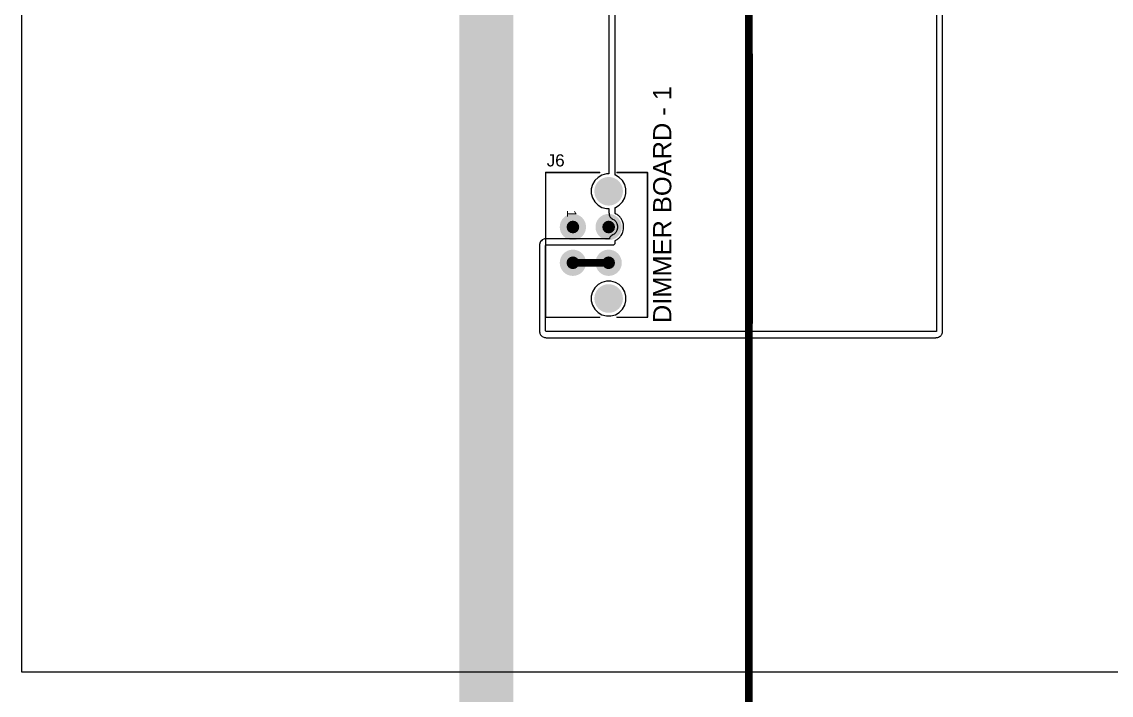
# Model space of a CAD drawing. Header units: millimetres. Extents: x -9 to 259, y -9 to 194.
# Drawn here: x -9.3 to 82.1, y 60.3 to 116.8 of the extents above; entities that cross this region are included whole.
import ezdxf

# ---------------------------------------------------------------- set-up
doc = ezdxf.new("R2010")
doc.units = ezdxf.units.MM
for name, color, linetype in [('BottomLayer', 5, 'Continuous'), ('BottomSolder', 6, 'Continuous'), ('PadHoleLayer', 156, 'Continuous'), ('TopLayer', 1, 'Continuous'), ('TopOverlay', 2, 'Continuous'), ('TopSolder', 216, 'Continuous')]:
    doc.layers.add(name, color=color, linetype=linetype)
doc.styles.add('Arial', font='', dxfattribs={"height": 0.2})
doc.styles.get('Arial').set_extended_font_data('Arial')

# ---------------------------------------------------------------- blocks, each defined once
blk = doc.blocks.new('0447690401_29')
at = {"layer": 'BottomLayer'}
h = blk.add_hatch(color=5, dxfattribs=at)
edge = h.paths.add_edge_path()
edge.add_arc((-1.499, 1.499), 1, 0, 360)
h = blk.add_hatch(color=5, dxfattribs=at)
edge = h.paths.add_edge_path()
edge.add_arc((1.499, 1.499), 1, 0, 360)
h = blk.add_hatch(color=5, dxfattribs=at)
edge = h.paths.add_edge_path()
edge.add_arc((-1.499, -1.499), 1, 0, 360)
h = blk.add_hatch(color=5, dxfattribs=at)
edge = h.paths.add_edge_path()
edge.add_arc((1.499, -1.499), 1, 0, 360)
at = {"layer": 'BottomSolder'}
h = blk.add_hatch(color=6, dxfattribs=at)
edge = h.paths.add_edge_path()
edge.add_arc((-1.499, 1.499), 1.102, 0, 360)
h = blk.add_hatch(color=6, dxfattribs=at)
edge = h.paths.add_edge_path()
edge.add_arc((1.499, 1.499), 1.102, 0, 360)
h = blk.add_hatch(color=6, dxfattribs=at)
edge = h.paths.add_edge_path()
edge.add_arc((-1.499, -1.499), 1.102, 0, 360)
h = blk.add_hatch(color=6, dxfattribs=at)
edge = h.paths.add_edge_path()
edge.add_arc((1.499, -1.499), 1.102, 0, 360)
at = {"layer": 'PadHoleLayer'}
h = blk.add_hatch(color=156, dxfattribs=at)
edge = h.paths.add_edge_path()
edge.add_arc((-4.496, 1.499), 1.2, 0, 360)
h = blk.add_hatch(color=156, dxfattribs=at)
edge = h.paths.add_edge_path()
edge.add_arc((-1.499, 1.499), 0.533, 0, 360)
h = blk.add_hatch(color=156, dxfattribs=at)
edge = h.paths.add_edge_path()
edge.add_arc((1.499, 1.499), 0.533, 0, 360)
h = blk.add_hatch(color=156, dxfattribs=at)
edge = h.paths.add_edge_path()
edge.add_arc((4.496, 1.499), 1.2, 0, 360)
h = blk.add_hatch(color=156, dxfattribs=at)
edge = h.paths.add_edge_path()
edge.add_arc((-1.499, -1.499), 0.533, 0, 360)
h = blk.add_hatch(color=156, dxfattribs=at)
edge = h.paths.add_edge_path()
edge.add_arc((1.499, -1.499), 0.533, 0, 360)
at = {"layer": 'TopLayer'}
h = blk.add_hatch(color=1, dxfattribs=at)
edge = h.paths.add_edge_path()
edge.add_arc((-1.499, 1.499), 1, 0, 360)
h = blk.add_hatch(color=1, dxfattribs=at)
edge = h.paths.add_edge_path()
edge.add_arc((1.499, 1.499), 1, 0, 360)
h = blk.add_hatch(color=1, dxfattribs=at)
edge = h.paths.add_edge_path()
edge.add_arc((-1.499, -1.499), 1, 0, 360)
h = blk.add_hatch(color=1, dxfattribs=at)
edge = h.paths.add_edge_path()
edge.add_arc((1.499, -1.499), 1, 0, 360)
at = {"layer": 'TopSolder'}
h = blk.add_hatch(color=216, dxfattribs=at)
edge = h.paths.add_edge_path()
edge.add_arc((-1.499, 1.499), 1.102, 0, 360)
h = blk.add_hatch(color=216, dxfattribs=at)
edge = h.paths.add_edge_path()
edge.add_arc((1.499, 1.499), 1.102, 0, 360)
h = blk.add_hatch(color=216, dxfattribs=at)
edge = h.paths.add_edge_path()
edge.add_arc((-1.499, -1.499), 1.102, 0, 360)
h = blk.add_hatch(color=216, dxfattribs=at)
edge = h.paths.add_edge_path()
edge.add_arc((1.499, -1.499), 1.102, 0, 360)
at = {"layer": 'TopOverlay', "const_width": 0.127}
for points in [[(-6.071, 2.205), (-6.071, 4.75)], [(6.071, 4.75), (-6.071, 4.75)], [(6.071, 2.205), (6.071, 4.75)], [(-6.071, -3.785), (-6.071, 0.742)], [(6.071, -3.785), (6.071, 0.742)], [(6.071, -3.785), (-6.071, -3.785)]]:
    blk.add_lwpolyline(points, dxfattribs=at)
at = {"layer": 'TopOverlay', "const_width": 0.0635}
for points in [[(-6.102, 4.75, 1), (-6.039, 4.75, 1)], [(-6.102, 4.75, 1), (-6.039, 4.75, 1)], [(6.039, 4.75, 1), (6.102, 4.75, 1)], [(6.039, 4.75, 1), (6.102, 4.75, 1)], [(-6.102, 2.205, 1), (-6.039, 2.205, 1)], [(6.039, 2.205, 1), (6.102, 2.205, 1)], [(-6.102, 0.742, 1), (-6.039, 0.742, 1)], [(6.039, 0.742, 1), (6.102, 0.742, 1)], [(-6.102, -3.785, 1), (-6.039, -3.785, 1)], [(-6.102, -3.785, 1), (-6.039, -3.785, 1)], [(6.039, -3.785, 1), (6.102, -3.785, 1)], [(6.039, -3.785, 1), (6.102, -3.785, 1)]]:
    blk.add_lwpolyline(points, format="xyb", close=True, dxfattribs=at)
at = {"layer": 'TopOverlay'}
blk.add_text('1', height=0.8, dxfattribs=at).set_placement((-2.921, -2.007))

msp = doc.modelspace()

# ---------------------------------------------------------------- hatches: boundary and pattern name
at = {"layer": 'TopLayer'}
msp.add_hatch(color=1, dxfattribs=at).paths.add_polyline_path([(27.407, 125.857), (27.407, 27.788), (31.95, 27.788), (31.95, 125.857)])

# ---------------------------------------------------------------- linework, layer by layer
at = {"layer": 'BottomLayer'}
for p, q in [((-9.271, 62.236), (-9.271, 193.777)), ((40.475, 103.924), (40.475, 183.21)), ((67.412, 183.159), (67.412, 90.843)), ((67.93, 90.843), (67.93, 183.159)), ((39.957, 177.128), (39.957, 104.019)), ((38.765, 103.458), (38.574, 103.126)), ((39.036, 103.729), (38.765, 103.458)), ((39.368, 103.92), (39.036, 103.729)), ((39.737, 104.019), (39.368, 103.92)), ((39.957, 104.019), (39.737, 104.019)), ((40.49, 103.92), (40.475, 103.924)), ((40.822, 103.729), (40.49, 103.92)), ((41.092, 103.458), (40.822, 103.729)), ((41.284, 103.126), (41.092, 103.458)), ((38.574, 103.126), (38.475, 102.757)), ((38.475, 102.757), (38.475, 102.374)), ((38.475, 102.374), (38.574, 102.004)), ((41.383, 102.757), (41.284, 103.126)), ((41.284, 102.004), (41.383, 102.374)), ((41.383, 102.374), (41.383, 102.757)), ((38.574, 102.004), (38.765, 101.672)), ((38.765, 101.672), (39.036, 101.402)), ((39.036, 101.402), (39.368, 101.21)), ((40.49, 101.21), (40.822, 101.402)), ((40.822, 101.402), (41.092, 101.672)), ((41.092, 101.672), (41.284, 102.004)), ((39.368, 101.21), (39.737, 101.111)), ((39.737, 101.111), (39.957, 101.111)), ((39.957, 101.111), (39.957, 100.752)), ((39.957, 100.752), (39.96, 100.735)), ((39.96, 100.735), (39.96, 100.703)), ((39.96, 100.703), (39.967, 100.669)), ((39.967, 100.669), (39.967, 100.651)), ((39.967, 100.651), (39.97, 100.634)), ((39.97, 100.634), (39.974, 100.625)), ((39.974, 100.625), (39.978, 100.569)), ((39.978, 100.569), (39.993, 100.538)), ((39.993, 100.538), (40, 100.504)), ((40, 100.504), (40.037, 100.448)), ((40.475, 101.206), (40.49, 101.21)), ((40.475, 101.111), (40.475, 101.206)), ((40.475, 100.752), (40.475, 101.111)), ((40.478, 100.735), (40.475, 100.752)), ((40.478, 100.703), (40.478, 100.735)), ((40.506, 100.686), (40.478, 100.703)), ((40.519, 100.675), (40.506, 100.686)), ((40.564, 100.649), (40.519, 100.675)), ((40.64, 100.606), (40.564, 100.649)), ((40.699, 100.571), (40.64, 100.606)), ((40.64, 100.606), (40.64, 100.606)), ((40.747, 100.523), (40.699, 100.571)), ((40.884, 100.386), (40.747, 100.523)), ((40.747, 100.523), (40.747, 100.523)), ((40.037, 100.448), (40.067, 100.387)), ((40.067, 100.387), (40.093, 100.365)), ((40.093, 100.365), (40.112, 100.336)), ((40.112, 100.336), (40.159, 100.305)), ((40.159, 100.305), (40.165, 100.297)), ((40.165, 100.297), (40.178, 100.286)), ((40.178, 100.286), (40.193, 100.277)), ((40.193, 100.277), (40.219, 100.254)), ((40.219, 100.254), (40.247, 100.238)), ((40.247, 100.238), (40.26, 100.227)), ((40.26, 100.227), (40.381, 100.157)), ((40.381, 100.157), (40.518, 100.02)), ((40.518, 100.02), (40.518, 100.02)), ((40.518, 100.02), (40.615, 99.852)), ((40.615, 99.852), (40.665, 99.665)), ((40.665, 99.665), (40.665, 99.471)), ((40.932, 100.338), (40.884, 100.386)), ((40.966, 100.279), (40.932, 100.338)), ((41.063, 100.111), (40.966, 100.279)), ((40.966, 100.279), (40.966, 100.279)), ((41.097, 100.052), (41.063, 100.111)), ((41.063, 100.111), (41.063, 100.111)), ((41.115, 99.986), (41.097, 100.052)), ((41.162, 99.81), (41.115, 99.986)), ((41.115, 99.986), (41.115, 99.986)), ((41.183, 99.733), (41.162, 99.81)), ((41.183, 99.403), (41.183, 99.733)), ((40.037, 98.688), (39.999, 98.631)), ((40.067, 98.748), (40.037, 98.688)), ((40.092, 98.771), (40.067, 98.748)), ((40.111, 98.799), (40.092, 98.771)), ((40.159, 98.831), (40.111, 98.799)), ((40.165, 98.839), (40.159, 98.831)), ((40.178, 98.85), (40.165, 98.839)), ((40.193, 98.859), (40.178, 98.85)), ((40.218, 98.882), (40.193, 98.859)), ((40.247, 98.898), (40.218, 98.882)), ((40.26, 98.909), (40.247, 98.898)), ((40.381, 98.979), (40.26, 98.909)), ((40.518, 99.116), (40.381, 98.979)), ((40.381, 98.979), (40.381, 98.979)), ((40.615, 99.284), (40.518, 99.116)), ((40.665, 99.471), (40.615, 99.284)), ((40.747, 98.613), (40.884, 98.75)), ((40.884, 98.75), (40.932, 98.798)), ((40.884, 98.75), (40.884, 98.75)), ((40.932, 98.798), (40.966, 98.857)), ((40.966, 98.857), (41.055, 99.01)), ((40.966, 98.857), (40.966, 98.857)), ((41.055, 99.01), (41.097, 99.084)), ((41.097, 99.084), (41.115, 99.15)), ((41.115, 99.15), (41.14, 99.243)), ((41.115, 99.15), (41.115, 99.15)), ((41.14, 99.243), (41.183, 99.403)), ((34.138, 98.068), (34.128, 98.018)), ((34.128, 98.018), (34.128, 90.856)), ((34.146, 98.162), (34.138, 98.119)), ((34.138, 98.119), (34.138, 98.068)), ((34.166, 98.209), (34.146, 98.162)), ((34.146, 98.162), (34.146, 98.162)), ((34.167, 98.217), (34.166, 98.209)), ((34.171, 98.223), (34.167, 98.217)), ((34.223, 98.349), (34.171, 98.223)), ((34.295, 98.42), (34.223, 98.349)), ((34.366, 98.492), (34.295, 98.42)), ((34.492, 98.544), (34.366, 98.492)), ((34.498, 98.548), (34.492, 98.544)), ((34.506, 98.549), (34.498, 98.548)), ((34.553, 98.569), (34.506, 98.549)), ((34.596, 98.577), (34.553, 98.569)), ((34.553, 98.569), (34.553, 98.569)), ((34.647, 98.577), (34.596, 98.577)), ((34.646, 98.018), (34.654, 98.061)), ((34.646, 90.856), (34.646, 98.018)), ((34.697, 98.587), (34.647, 98.577)), ((34.654, 98.061), (34.697, 98.069)), ((39.987, 98.587), (34.697, 98.587)), ((34.697, 98.069), (40.361, 98.069)), ((39.99, 98.593), (39.987, 98.587)), ((39.996, 98.625), (39.99, 98.593)), ((39.999, 98.631), (39.996, 98.625)), ((39.996, 98.625), (39.996, 98.625)), ((39.996, 98.625), (39.996, 98.625)), ((39.996, 98.625), (39.996, 98.625)), ((40.361, 98.069), (40.475, 98.184)), ((40.475, 98.427), (40.477, 98.433)), ((40.475, 98.184), (40.475, 98.427)), ((40.477, 98.433), (40.506, 98.45)), ((40.506, 98.45), (40.519, 98.461)), ((40.519, 98.461), (40.64, 98.53)), ((40.64, 98.53), (40.699, 98.565)), ((40.64, 98.53), (40.64, 98.53)), ((40.699, 98.565), (40.747, 98.613)), ((39.737, 95.028), (39.368, 94.929)), ((40.12, 95.028), (39.737, 95.028)), ((40.49, 94.929), (40.12, 95.028)), ((38.574, 94.135), (38.475, 93.765)), ((38.765, 94.466), (38.574, 94.135)), ((39.036, 94.737), (38.765, 94.466)), ((39.368, 94.929), (39.036, 94.737)), ((40.822, 94.737), (40.49, 94.929)), ((41.092, 94.466), (40.822, 94.737)), ((41.284, 94.135), (41.092, 94.466)), ((41.383, 93.765), (41.284, 94.135)), ((38.475, 93.765), (38.475, 93.382)), ((38.475, 93.382), (38.574, 93.012)), ((41.284, 93.012), (41.383, 93.382)), ((41.383, 93.382), (41.383, 93.765)), ((38.574, 93.012), (38.765, 92.681)), ((38.765, 92.681), (39.036, 92.41)), ((39.036, 92.41), (39.368, 92.219)), ((40.49, 92.219), (40.822, 92.41)), ((40.822, 92.41), (41.092, 92.681)), ((41.092, 92.681), (41.284, 93.012)), ((39.368, 92.219), (39.737, 92.12)), ((39.737, 92.12), (40.12, 92.12)), ((40.12, 92.12), (40.49, 92.219)), ((34.128, 90.856), (34.138, 90.806)), ((34.138, 90.806), (34.138, 90.755)), ((34.138, 90.755), (34.146, 90.712)), ((34.146, 90.712), (34.146, 90.712)), ((34.146, 90.712), (34.166, 90.665)), ((34.166, 90.665), (34.167, 90.658)), ((34.167, 90.658), (34.171, 90.652)), ((34.171, 90.652), (34.223, 90.526)), ((34.223, 90.526), (34.223, 90.526)), ((34.223, 90.526), (34.366, 90.383)), ((34.654, 90.813), (34.646, 90.856)), ((34.697, 90.805), (34.654, 90.813)), ((67.361, 90.805), (34.697, 90.805)), ((67.392, 90.811), (67.361, 90.805)), ((67.406, 90.811), (67.392, 90.811)), ((67.407, 90.825), (67.406, 90.811)), ((67.412, 90.843), (67.407, 90.825)), ((67.685, 90.385), (67.745, 90.42)), ((67.745, 90.42), (67.757, 90.435)), ((67.757, 90.435), (67.772, 90.445)), ((67.772, 90.445), (67.811, 90.503)), ((67.811, 90.503), (67.816, 90.507)), ((67.816, 90.507), (67.821, 90.518)), ((67.821, 90.518), (67.869, 90.58)), ((67.869, 90.58), (67.874, 90.598)), ((67.874, 90.598), (67.884, 90.613)), ((67.884, 90.613), (67.895, 90.665)), ((67.895, 90.665), (67.906, 90.688)), ((67.906, 90.688), (67.911, 90.706)), ((67.911, 90.706), (67.914, 90.743)), ((67.914, 90.743), (67.922, 90.774)), ((67.922, 90.801), (67.924, 90.811)), ((67.923, 90.788), (67.922, 90.801)), ((67.922, 90.774), (67.923, 90.788)), ((67.924, 90.812), (67.93, 90.843)), ((67.924, 90.811), (67.924, 90.812)), ((34.366, 90.383), (34.492, 90.331)), ((34.492, 90.331), (34.498, 90.326)), ((34.498, 90.326), (34.506, 90.325)), ((34.506, 90.325), (34.553, 90.305)), ((34.553, 90.305), (34.553, 90.305)), ((34.553, 90.305), (34.596, 90.297)), ((34.596, 90.297), (34.647, 90.297)), ((34.647, 90.297), (34.697, 90.287)), ((34.697, 90.287), (67.361, 90.287)), ((67.361, 90.287), (67.392, 90.293)), ((67.392, 90.293), (67.406, 90.293)), ((67.406, 90.293), (67.424, 90.297)), ((67.424, 90.297), (67.462, 90.297)), ((67.462, 90.297), (67.493, 90.303)), ((67.493, 90.303), (67.517, 90.313)), ((67.517, 90.313), (67.57, 90.32)), ((67.57, 90.32), (67.586, 90.329)), ((67.586, 90.329), (67.604, 90.333)), ((67.604, 90.333), (67.669, 90.376)), ((67.669, 90.376), (67.68, 90.381)), ((67.68, 90.381), (67.685, 90.385)), ((231.349, 62.236), (-9.271, 62.236))]:
    msp.add_line(p, q, dxfattribs=at)
at = {"layer": 'TopLayer', "const_width": 0.635}
for points in [[(51.675, 36.54), (51.675, 123.667)], [(51.714, 91.567), (51.714, 113.999)], [(36.932, 96.571), (39.929, 96.571)]]:
    msp.add_lwpolyline(points, dxfattribs=at)
at = {"layer": 'TopLayer', "const_width": 0.318}
for points in [[(51.556, 113.999, 1), (51.873, 113.999, 1)], [(36.773, 96.571, 1), (37.09, 96.571, 1)], [(39.77, 96.571, 1), (40.087, 96.571, 1)], [(51.556, 91.567, 1), (51.873, 91.567, 1)]]:
    msp.add_lwpolyline(points, format="xyb", close=True, dxfattribs=at)

# ---------------------------------------------------------------- block references
at = {"rotation": 270}
msp.add_blockref('0447690401_29', (38.43, 98.069), dxfattribs=at)

# ---------------------------------------------------------------- texts
at = {"layer": 'TopOverlay', "style": 'Arial'}
msp.add_text('DIMMER BOARD - 1', height=1.524, rotation=90, dxfattribs=at).set_placement((45.181, 91.516))
msp.add_text('J6', height=1.016, dxfattribs=at).set_placement((34.739, 104.648))

doc.saveas('drawing.dxf')
